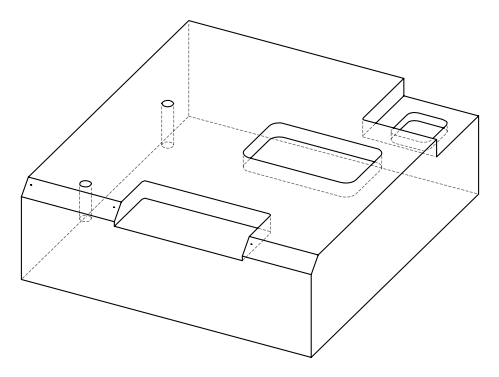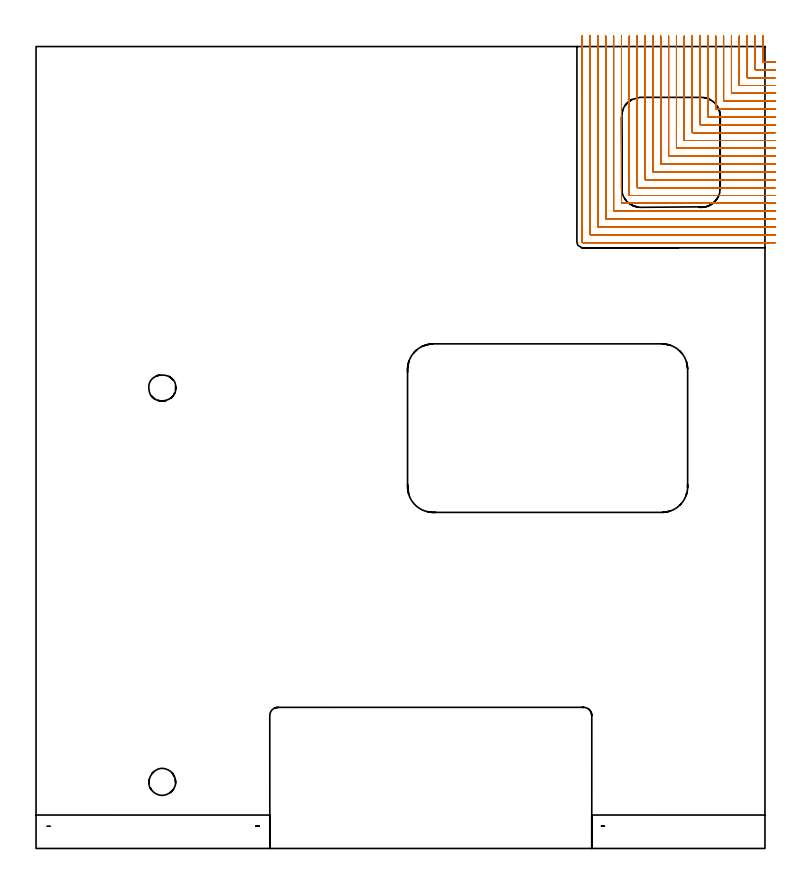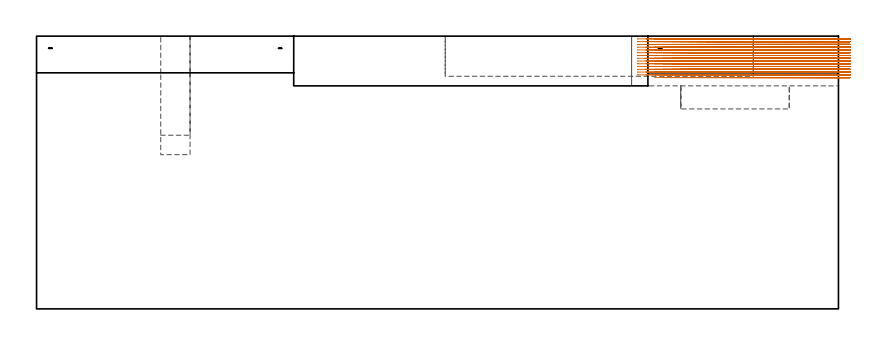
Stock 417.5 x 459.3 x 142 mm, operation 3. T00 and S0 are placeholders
(PLAN: 8 operations, 5 tool changes, 275.6 min)
(1 AREA_MILL | FG_CHAMFER_SURFACE | UGT0205_001 | 7.84 min | 25845 mm3)
(2 AREA_MILL_1 | FG_CHAMFER_SURFACE_1 | UGT0205_001 | 5.9 min | 19511 mm3)
(3 MILL_CORNER_NOTCH_RECTANGULAR | CORNER_NOTCH_RECTANGULAR | NXT0201_008 | Follow Part, ap 1.5, ae 75% | 119.43 min | 321577 mm3)
(4 MILL_RECTANGULAR_POCKET | POCKET_RECTANGULAR_STRAIGHT | UGT0201_104 | Follow Part, ap 5, ae 75% | 1.64 min | 41458 mm3)
(5 MILL_RECTANGULAR_POCKET_1 | POCKET_RECTANGULAR_STRAIGHT_1 | UGT0201_006 | Follow Part, ap 7, ae 75% | 4.41 min | 319715 mm3)
(6 MILL_SLOT | SLOT_PARTIAL_RECTANGULAR | NXT0201_009 | Follow Part, ap 2, ae 75% | 134.4 min | 382884 mm3)
(7 MILL_BLIND_HOLE_FROM_SOLID_MATERIAL | STEP1POCKET | NXT0201_011 | Spiral | 0.89 min | 9440 mm3)
(8 MILL_BLIND_HOLE_FROM_SOLID_MATERIAL_1 | STEP1POCKET_1 | NXT0201_011 | Spiral | 1.08 min | 11331 mm3)
(TOOL UGT0205_001 | Chamfer Mill 20 x 3 x 45 deg. | D20 FL50 Z2)
(TOOL NXT0201_008 | ENDMILL 6mm [2P460-0600-NA 1630] | D6 FL26 Z6)
(TOOL UGT0201_104 | End Mill 20 mm | D20 FL22 Z2)
(TOOL UGT0201_006 | End Mill 28 mm | D28 FL25 Z2)
(TOOL NXT0201_009 | ENDMILL 8mm [2P460-0800-NA 1630] | D8 FL26 Z6)
(TOOL NXT0201_011 | ENDMILL 12mm [2P460-1200-NA 1630] | D12 FL38 Z6)
(OP 3 MILL_CORNER_NOTCH_RECTANGULAR, part 1 of 2)
G17 G21 G94 G90
T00 M6
G54
G17 G0 G90 X416.3 Y465.3 S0 M3
G43 Z152. H1
Z140.561
G94 G1 Y462.3 F250.
Y450.794 F500.
G3 X416.594 Y450.5 R0.3
G1 X420.5
X423.5 F250.
G0 Z152.
X411.8 Y465.3
Z140.561
G1 Y462.3
Y446.294 F500.
G3 X412.094 Y446. R0.3
G1 X420.5
X423.5 F250.
G0 Z152.
X407.3 Y465.3
Z140.561
G1 Y462.3
Y441.794 F500.
G3 X407.594 Y441.5 R0.3
G1 X420.5
X423.5 F250.
G0 Z152.
X402.8 Y465.3
Z140.561
G1 Y462.3
Y437.294 F500.
G3 X403.094 Y437. R0.3
G1 X420.5
X423.5 F250.
G0 Z152.
X398.3 Y465.3
Z140.561
G1 Y462.3
Y432.794 F500.
G3 X398.594 Y432.5 R0.3
G1 X420.5
X423.5 F250.
G0 Z152.
X393.8 Y465.3
Z140.561
G1 Y462.3
Y428.294 F500.
G3 X394.094 Y428. R0.3
G1 X420.5
X423.5 F250.
G0 Z152.
X389.3 Y465.3
Z140.561
G1 Y462.3
Y423.795 F500.
G3 X389.595 Y423.5 R0.3
G1 X420.5
X423.5 F250.
G0 Z152.
X384.8 Y465.3
Z140.561
G1 Y462.3
Y419.295 F500.
G3 X385.095 Y419. R0.3
G1 X420.5
X423.5 F250.
G0 Z152.
X380.3 Y465.3
Z140.561
G1 Y462.3
Y414.795 F500.
G3 X380.595 Y414.5 R0.3
G1 X420.5
X423.5 F250.
G0 Z152.
X375.8 Y465.3
Z140.561
G1 Y462.3
Y410.295 F500.
G3 X376.095 Y410. R0.3
G1 X420.5
X423.5 F250.
G0 Z152.
X371.3 Y465.3
Z140.561
G1 Y462.3
Y405.795 F500.
G3 X371.595 Y405.5 R0.3
G1 X420.5
X423.5 F250.
G0 Z152.
X366.8 Y465.3
Z140.561
G1 Y462.3
Y401.296 F500.
G3 X367.096 Y401. R0.3
G1 X420.5
X423.5 F250.
G0 Z152.
X362.3 Y465.3
Z140.561
G1 Y462.3
Y396.796 F500.
G3 X362.596 Y396.5 R0.3
G1 X420.5
X423.5 F250.
G0 Z152.
X357.8 Y465.3
Z140.561
G1 Y462.3
Y392.296 F500.
G3 X358.096 Y392. R0.3
G1 X420.5
X423.5 F250.
G0 Z152.
X353.3 Y465.3
Z140.561
G1 Y462.3
Y387.796 F500.
G3 X353.596 Y387.5 R0.3
G1 X420.5
X423.5 F250.
G0 Z152.
X348.8 Y465.3
Z140.561
G1 Y462.3
Y383.296 F500.
G3 X349.096 Y383. R0.3
G1 X420.5
X423.5 F250.
G0 Z152.
X344.3 Y465.3
Z140.561
G1 Y462.3
Y378.796 F500.
G3 X344.596 Y378.5 R0.3
G1 X420.5
X423.5 F250.
G0 Z152.
X339.8 Y465.3
Z140.561
G1 Y462.3
Y374.297 F500.
G3 X340.097 Y374. R0.3
G1 X420.5
X423.5 F250.
G0 Z152.
X335.3 Y465.3
Z140.561
G1 Y462.3
Y369.797 F500.
G3 X335.597 Y369.5 R0.3
G1 X420.5
X423.5 F250.
G0 Z152.
X330.8 Y465.3
Z140.561
G1 Y462.3
Y365.297 F500.
G3 X331.097 Y365. R0.3
G1 X420.5
X423.5 F250.
G0 Z152.
X326.3 Y465.3
Z140.561
G1 Y462.3
Y360.797 F500.
G3 X326.597 Y360.5 R0.3
G1 X420.5
X423.5 F250.
G0 Z152.
X321.8 Y465.3
Z140.561
G1 Y462.3
Y356.297 F500.
G3 X322.097 Y356. R0.3
G1 X420.5
X423.5 F250.
G0 Z152.
X317.3 Y465.3
Z140.561
G1 Y462.3
Y351.797 F500.
G3 X317.597 Y351.5 R0.3
G1 X420.5
X423.5 F250.
G0 Z152.
X312.8 Y465.3
Z140.561
G1 Y462.3
Y347.297 F500.
G3 X313.097 Y347. R0.3
G1 X420.5
X423.5 F250.
G0 Z152.
X416.3 Y465.3
Z139.122
G1 Y462.3
Y450.794 F500.
G3 X416.594 Y450.5 R0.3
G1 X420.5
X423.5 F250.
G0 Z152.
X411.8 Y465.3
Z139.122
G1 Y462.3
Y446.294 F500.
G3 X412.094 Y446. R0.3
G1 X420.5
X423.5 F250.
G0 Z152.
X407.3 Y465.3
Z139.122
G1 Y462.3
Y441.794 F500.
G3 X407.594 Y441.5 R0.3
G1 X420.5
X423.5 F250.
G0 Z152.
X402.8 Y465.3
Z139.122
G1 Y462.3
Y437.294 F500.
G3 X403.094 Y437. R0.3
G1 X420.5
X423.5 F250.
G0 Z152.
X398.3 Y465.3
Z139.122
G1 Y462.3
Y432.794 F500.
G3 X398.594 Y432.5 R0.3
G1 X420.5
X423.5 F250.
G0 Z152.
X393.8 Y465.3
Z139.122
G1 Y462.3
Y428.294 F500.
G3 X394.094 Y428. R0.3
G1 X420.5
X423.5 F250.
G0 Z152.
X389.3 Y465.3
Z139.122
G1 Y462.3
Y423.795 F500.
G3 X389.595 Y423.5 R0.3
G1 X420.5
X423.5 F250.
G0 Z152.
X384.8 Y465.3
Z139.122
G1 Y462.3
Y419.295 F500.
G3 X385.095 Y419. R0.3
G1 X420.5
X423.5 F250.
G0 Z152.
X380.3 Y465.3
Z139.122
G1 Y462.3
Y414.795 F500.
G3 X380.595 Y414.5 R0.3
G1 X420.5
X423.5 F250.
G0 Z152.
X375.8 Y465.3
Z139.122
G1 Y462.3
Y410.295 F500.
G3 X376.095 Y410. R0.3
G1 X420.5
X423.5 F250.
G0 Z152.
X371.3 Y465.3
Z139.122
G1 Y462.3
Y405.795 F500.
G3 X371.595 Y405.5 R0.3
G1 X420.5
X423.5 F250.
G0 Z152.
X366.8 Y465.3
Z139.122
G1 Y462.3
Y401.295 F500.
G3 X367.095 Y401. R0.3
G1 X420.5
X423.5 F250.
G0 Z152.
X362.3 Y465.3
Z139.122
G1 Y462.3
Y396.796 F500.
G3 X362.596 Y396.5 R0.3
G1 X420.5
X423.5 F250.
G0 Z152.
X357.8 Y465.3
Z139.122
G1 Y462.3
Y392.296 F500.
G3 X358.096 Y392. R0.3
G1 X420.5
X423.5 F250.
G0 Z152.
X353.3 Y465.3
Z139.122
G1 Y462.3
Y387.796 F500.
G3 X353.596 Y387.5 R0.3
G1 X420.5
X423.5 F250.
G0 Z152.
X348.8 Y465.3
Z139.122
G1 Y462.3
Y383.296 F500.
G3 X349.096 Y383. R0.3
G1 X420.5
X423.5 F250.
G0 Z152.
X344.3 Y465.3
Z139.122
G1 Y462.3
Y378.796 F500.
G3 X344.596 Y378.5 R0.3
G1 X420.5
X423.5 F250.
G0 Z152.
X339.8 Y465.3
Z139.122
G1 Y462.3
Y374.296 F500.
G3 X340.096 Y374. R0.3
G1 X420.5
X423.5 F250.
G0 Z152.
X335.3 Y465.3
Z139.122
G1 Y462.3
Y369.797 F500.
G3 X335.597 Y369.5 R0.3
G1 X420.5
X423.5 F250.
G0 Z152.
X330.8 Y465.3
Z139.122
G1 Y462.3
Y365.297 F500.
G3 X331.097 Y365. R0.3
G1 X420.5
X423.5 F250.
G0 Z152.
X326.3 Y465.3
Z139.122
G1 Y462.3
Y360.797 F500.
G3 X326.597 Y360.5 R0.3
G1 X420.5
X423.5 F250.
G0 Z152.
X321.8 Y465.3
Z139.122
G1 Y462.3
Y356.297 F500.
G3 X322.097 Y356. R0.3
G1 X420.5
X423.5 F250.
G0 Z152.
X317.3 Y465.3
Z139.122
G1 Y462.3
Y351.797 F500.
G3 X317.597 Y351.5 R0.3
G1 X420.5
X423.5 F250.
G0 Z152.
X312.8 Y465.3
Z139.122
G1 Y462.3
Y347.297 F500.
G3 X313.097 Y347. R0.3
G1 X420.5
X423.5 F250.
G0 Z152.
X416.3 Y465.3
Z137.683
G1 Y462.3
Y450.794 F500.
G3 X416.594 Y450.5 R0.3
G1 X420.5
X423.5 F250.
G0 Z152.
X411.8 Y465.3
Z137.683
G1 Y462.3
Y446.294 F500.
G3 X412.094 Y446. R0.3
G1 X420.5
X423.5 F250.
G0 Z152.
X407.3 Y465.3
Z137.683
G1 Y462.3
Y441.794 F500.
G3 X407.594 Y441.5 R0.3
G1 X420.5
X423.5 F250.
G0 Z152.
X402.8 Y465.3
Z137.683
G1 Y462.3
Y437.294 F500.
G3 X403.094 Y437. R0.3
G1 X420.5
X423.5 F250.
G0 Z152.
X398.3 Y465.3
Z137.683
G1 Y462.3
Y432.794 F500.
G3 X398.594 Y432.5 R0.3
G1 X420.5
X423.5 F250.
G0 Z152.
X393.8 Y465.3
Z137.683
G1 Y462.3
Y428.294 F500.
G3 X394.094 Y428. R0.3
G1 X420.5
X423.5 F250.
G0 Z152.
X389.3 Y465.3
Z137.683
G1 Y462.3
Y423.795 F500.
G3 X389.595 Y423.5 R0.3
G1 X420.5
X423.5 F250.
G0 Z152.
X384.8 Y465.3
Z137.683
G1 Y462.3
Y419.295 F500.
G3 X385.095 Y419. R0.3
G1 X420.5
X423.5 F250.
G0 Z152.
X380.3 Y465.3
Z137.683
G1 Y462.3
Y414.795 F500.
G3 X380.595 Y414.5 R0.3
G1 X420.5
X423.5 F250.
G0 Z152.
X375.8 Y465.3
Z137.683
G1 Y462.3
Y410.295 F500.
G3 X376.095 Y410. R0.3
G1 X420.5
X423.5 F250.
G0 Z152.
X371.3 Y465.3
Z137.683
G1 Y462.3
Y405.795 F500.
G3 X371.595 Y405.5 R0.3
G1 X420.5
X423.5 F250.
G0 Z152.
X366.8 Y465.3
Z137.683
G1 Y462.3
Y401.295 F500.
G3 X367.095 Y401. R0.3
G1 X420.5
X423.5 F250.
G0 Z152.
X362.3 Y465.3
Z137.683
G1 Y462.3
Y396.796 F500.
G3 X362.596 Y396.5 R0.3
G1 X420.5
X423.5 F250.
G0 Z152.
X357.8 Y465.3
Z137.683
G1 Y462.3
Y392.296 F500.
G3 X358.096 Y392. R0.3
G1 X420.5
X423.5 F250.
G0 Z152.
X353.3 Y465.3
Z137.683
G1 Y462.3
Y387.796 F500.
G3 X353.596 Y387.5 R0.3
G1 X420.5
X423.5 F250.
G0 Z152.
X348.8 Y465.3
Z137.683
G1 Y462.3
Y383.296 F500.
G3 X349.096 Y383. R0.3
G1 X420.5
X423.5 F250.
G0 Z152.
X344.3 Y465.3
Z137.683
G1 Y462.3
Y378.796 F500.
G3 X344.596 Y378.5 R0.3
G1 X420.5
X423.5 F250.
G0 Z152.
X339.8 Y465.3
Z137.683
G1 Y462.3
Y374.296 F500.
G3 X340.096 Y374. R0.3
G1 X420.5
X423.5 F250.
G0 Z152.
X335.3 Y465.3
Z137.683
G1 Y462.3
Y369.797 F500.
G3 X335.597 Y369.5 R0.3
G1 X420.5
X423.5 F250.
G0 Z152.
X330.8 Y465.3
Z137.683
G1 Y462.3
Y365.297 F500.
G3 X331.097 Y365. R0.3
G1 X420.5
X423.5 F250.
G0 Z152.
X326.3 Y465.3
Z137.683
G1 Y462.3
Y360.797 F500.
G3 X326.597 Y360.5 R0.3
G1 X420.5
X423.5 F250.
G0 Z152.
X321.8 Y465.3
Z137.683
G1 Y462.3
Y356.297 F500.
G3 X322.097 Y356. R0.3
G1 X420.5
X423.5 F250.
G0 Z152.
X317.3 Y465.3
Z137.683
G1 Y462.3
Y351.797 F500.
G3 X317.597 Y351.5 R0.3
G1 X420.5
X423.5 F250.
G0 Z152.
X312.8 Y465.3
Z137.683
G1 Y462.3
Y347.297 F500.
G3 X313.097 Y347. R0.3
G1 X420.5
X423.5 F250.
G0 Z152.
X416.3 Y465.3
Z136.244
G1 Y462.3
Y450.794 F500.
G3 X416.594 Y450.5 R0.3
G1 X420.5
X423.5 F250.
G0 Z152.
X411.8 Y465.3
Z136.244
G1 Y462.3
Y446.294 F500.
G3 X412.094 Y446. R0.3
G1 X420.5
X423.5 F250.
G0 Z152.
X407.3 Y465.3
Z136.244
G1 Y462.3
Y441.794 F500.
G3 X407.594 Y441.5 R0.3
G1 X420.5
X423.5 F250.
G0 Z152.
X402.8 Y465.3
Z136.244
G1 Y462.3
Y437.294 F500.
G3 X403.094 Y437. R0.3
G1 X420.5
X423.5 F250.
G0 Z152.
X398.3 Y465.3
Z136.244
G1 Y462.3
Y432.794 F500.
G3 X398.594 Y432.5 R0.3
G1 X420.5
X423.5 F250.
G0 Z152.
X393.8 Y465.3
Z136.244
G1 Y462.3
Y428.294 F500.
G3 X394.094 Y428. R0.3
G1 X420.5
X423.5 F250.
G0 Z152.
X389.3 Y465.3
Z136.244
G1 Y462.3
Y423.795 F500.
G3 X389.595 Y423.5 R0.3
G1 X420.5
X423.5 F250.
G0 Z152.
X384.8 Y465.3
Z136.244
G1 Y462.3
Y419.295 F500.
G3 X385.095 Y419. R0.3
G1 X420.5
X423.5 F250.
G0 Z152.
X380.3 Y465.3
Z136.244
G1 Y462.3
Y414.795 F500.
G3 X380.595 Y414.5 R0.3
G1 X420.5
X423.5 F250.
G0 Z152.
X375.8 Y465.3
Z136.244
G1 Y462.3
Y410.295 F500.
G3 X376.095 Y410. R0.3
G1 X420.5
X423.5 F250.
G0 Z152.
X371.3 Y465.3
Z136.244
G1 Y462.3
Y405.795 F500.
G3 X371.595 Y405.5 R0.3
G1 X420.5
X423.5 F250.
G0 Z152.
X366.8 Y465.3
Z136.244
G1 Y462.3
Y401.295 F500.
G3 X367.095 Y401. R0.3
G1 X420.5
X423.5 F250.
G0 Z152.
X362.3 Y465.3
Z136.244
G1 Y462.3
Y396.796 F500.
G3 X362.596 Y396.5 R0.3
G1 X420.5
X423.5 F250.
G0 Z152.
X357.8 Y465.3
Z136.244
G1 Y462.3
Y392.296 F500.
G3 X358.096 Y392. R0.3
G1 X420.5
X423.5 F250.
G0 Z152.
X353.3 Y465.3
Z136.244
G1 Y462.3
Y387.796 F500.
G3 X353.596 Y387.5 R0.3
G1 X420.5
X423.5 F250.
G0 Z152.
X348.8 Y465.3
Z136.244
G1 Y462.3
Y383.296 F500.
G3 X349.096 Y383. R0.3
G1 X420.5
X423.5 F250.
G0 Z152.
X344.3 Y465.3
Z136.244
G1 Y462.3
Y378.796 F500.
G3 X344.596 Y378.5 R0.3
G1 X420.5
X423.5 F250.
G0 Z152.
X339.8 Y465.3
Z136.244
G1 Y462.3
Y374.296 F500.
G3 X340.096 Y374. R0.3
G1 X420.5
X423.5 F250.
G0 Z152.
X335.3 Y465.3
Z136.244
G1 Y462.3
Y369.797 F500.
G3 X335.597 Y369.5 R0.3
G1 X420.5
X423.5 F250.
G0 Z152.
X330.8 Y465.3
Z136.244
G1 Y462.3
Y365.297 F500.
G3 X331.097 Y365. R0.3
G1 X420.5
X423.5 F250.
G0 Z152.
X326.3 Y465.3
Z136.244
G1 Y462.3
Y360.797 F500.
G3 X326.597 Y360.5 R0.3
G1 X420.5
X423.5 F250.
G0 Z152.
X321.8 Y465.3
Z136.244
G1 Y462.3
Y356.297 F500.
G3 X322.097 Y356. R0.3
G1 X420.5
X423.5 F250.
G0 Z152.
X317.3 Y465.3
Z136.244
G1 Y462.3
Y351.797 F500.
G3 X317.597 Y351.5 R0.3
G1 X420.5
X423.5 F250.
G0 Z152.
X312.8 Y465.3
Z136.244
G1 Y462.3
Y347.297 F500.
G3 X313.097 Y347. R0.3
G1 X420.5
X423.5 F250.
G0 Z152.
X416.3 Y465.3
Z134.805
G1 Y462.3
Y450.794 F500.
G3 X416.594 Y450.5 R0.3
G1 X420.5
X423.5 F250.
G0 Z152.
X411.8 Y465.3
Z134.805
G1 Y462.3
Y446.294 F500.
G3 X412.094 Y446. R0.3
G1 X420.5
X423.5 F250.
G0 Z152.
X407.3 Y465.3
Z134.805
G1 Y462.3
Y441.794 F500.
G3 X407.594 Y441.5 R0.3
G1 X420.5
X423.5 F250.
G0 Z152.
X402.8 Y465.3
Z134.805
G1 Y462.3
Y437.294 F500.
G3 X403.094 Y437. R0.3
G1 X420.5
X423.5 F250.
G0 Z152.
X398.3 Y465.3
Z134.805
G1 Y462.3
Y432.794 F500.
G3 X398.594 Y432.5 R0.3
G1 X420.5
X423.5 F250.
G0 Z152.
X393.8 Y465.3
Z134.805
G1 Y462.3
Y428.294 F500.
G3 X394.094 Y428. R0.3
G1 X420.5
X423.5 F250.
G0 Z152.
X389.3 Y465.3
Z134.805
G1 Y462.3
Y423.795 F500.
G3 X389.595 Y423.5 R0.3
G1 X420.5
X423.5 F250.
G0 Z152.
X384.8 Y465.3
Z134.805
G1 Y462.3
Y419.295 F500.
G3 X385.095 Y419. R0.3
G1 X420.5
X423.5 F250.
G0 Z152.
X380.3 Y465.3
Z134.805
G1 Y462.3
Y414.795 F500.
G3 X380.595 Y414.5 R0.3
G1 X420.5
X423.5 F250.
G0 Z152.
X375.8 Y465.3
Z134.805
G1 Y462.3
Y410.295 F500.
G3 X376.095 Y410. R0.3
G1 X420.5
X423.5 F250.
G0 Z152.
X371.3 Y465.3
Z134.805
G1 Y462.3
Y405.795 F500.
G3 X371.595 Y405.5 R0.3
G1 X420.5
X423.5 F250.
G0 Z152.
X366.8 Y465.3
Z134.805
G1 Y462.3
Y401.295 F500.
G3 X367.095 Y401. R0.3
G1 X420.5
X423.5 F250.
G0 Z152.
X362.3 Y465.3
Z134.805
G1 Y462.3
Y396.796 F500.
G3 X362.596 Y396.5 R0.3
G1 X420.5
X423.5 F250.
G0 Z152.
X357.8 Y465.3
Z134.805
G1 Y462.3
Y392.296 F500.
G3 X358.096 Y392. R0.3
G1 X420.5
X423.5 F250.
G0 Z152.
X353.3 Y465.3
Z134.805
G1 Y462.3
Y387.796 F500.
G3 X353.596 Y387.5 R0.3
G1 X420.5
X423.5 F250.
G0 Z152.
X348.8 Y465.3
Z134.805
G1 Y462.3
Y383.296 F500.
G3 X349.096 Y383. R0.3
G1 X420.5
X423.5 F250.
G0 Z152.
X344.3 Y465.3
Z134.805
G1 Y462.3
Y378.796 F500.
G3 X344.596 Y378.5 R0.3
G1 X420.5
X423.5 F250.
G0 Z152.
X339.8 Y465.3
Z134.805
G1 Y462.3
Y374.296 F500.
G3 X340.096 Y374. R0.3
G1 X420.5
X423.5 F250.
G0 Z152.
X335.3 Y465.3
Z134.805
G1 Y462.3
Y369.797 F500.
G3 X335.597 Y369.5 R0.3
G1 X420.5
X423.5 F250.
G0 Z152.
X330.8 Y465.3
Z134.805
G1 Y462.3
Y365.297 F500.
G3 X331.097 Y365. R0.3
G1 X420.5
X423.5 F250.
G0 Z152.
X326.3 Y465.3
Z134.805
G1 Y462.3
Y360.797 F500.
G3 X326.597 Y360.5 R0.3
G1 X420.5
X423.5 F250.
G0 Z152.
X321.8 Y465.3
Z134.805
G1 Y462.3
Y356.297 F500.
G3 X322.097 Y356. R0.3
G1 X420.5
X423.5 F250.
G0 Z152.
X317.3 Y465.3
Z134.805
G1 Y462.3
Y351.797 F500.
G3 X317.597 Y351.5 R0.3
G1 X420.5
X423.5 F250.
G0 Z152.
X312.8 Y465.3
Z134.805
G1 Y462.3
Y347.297 F500.
G3 X313.097 Y347. R0.3
G1 X420.5
X423.5 F250.
G0 Z152.
X416.3 Y465.3
Z133.367
G1 Y462.3
Y450.794 F500.
G3 X416.594 Y450.5 R0.3
G1 X420.5
X423.5 F250.
G0 Z152.
X411.8 Y465.3
Z133.367
G1 Y462.3
Y446.294 F500.
G3 X412.094 Y446. R0.3
G1 X420.5
X423.5 F250.
G0 Z152.
X407.3 Y465.3
Z133.367
G1 Y462.3
Y441.794 F500.
G3 X407.594 Y441.5 R0.3
G1 X420.5
X423.5 F250.
G0 Z152.
X402.8 Y465.3
Z133.367
G1 Y462.3
Y437.294 F500.
G3 X403.094 Y437. R0.3
G1 X420.5
X423.5 F250.
G0 Z152.
X398.3 Y465.3
Z133.367
G1 Y462.3
Y432.794 F500.
G3 X398.594 Y432.5 R0.3
G1 X420.5
X423.5 F250.
G0 Z152.
X393.8 Y465.3
Z133.367
G1 Y462.3
Y428.294 F500.
G3 X394.094 Y428. R0.3
G1 X420.5
X423.5 F250.
G0 Z152.
X389.3 Y465.3
Z133.367
G1 Y462.3
Y423.795 F500.
G3 X389.595 Y423.5 R0.3
G1 X420.5
X423.5 F250.
G0 Z152.
X384.8 Y465.3
Z133.367
G1 Y462.3
Y419.295 F500.
G3 X385.095 Y419. R0.3
G1 X420.5
X423.5 F250.
G0 Z152.
X380.3 Y465.3
Z133.367
G1 Y462.3
Y414.795 F500.
G3 X380.595 Y414.5 R0.3
G1 X420.5
X423.5 F250.
G0 Z152.
X375.8 Y465.3
Z133.367
G1 Y462.3
Y410.295 F500.
G3 X376.095 Y410. R0.3
G1 X420.5
X423.5 F250.
G0 Z152.
X371.3 Y465.3
Z133.367
G1 Y462.3
Y405.795 F500.
G3 X371.595 Y405.5 R0.3
G1 X420.5
X423.5 F250.
G0 Z152.
X366.8 Y465.3
Z133.367
G1 Y462.3
Y401.295 F500.
G3 X367.095 Y401. R0.3
G1 X420.5
X423.5 F250.
G0 Z152.
X362.3 Y465.3
Z133.367
G1 Y462.3
Y396.796 F500.
G3 X362.596 Y396.5 R0.3
G1 X420.5
X423.5 F250.
G0 Z152.
X357.8 Y465.3
Z133.367
G1 Y462.3
Y392.296 F500.
G3 X358.096 Y392. R0.3
G1 X420.5
X423.5 F250.
G0 Z152.
X353.3 Y465.3
Z133.367
G1 Y462.3
Y387.796 F500.
G3 X353.596 Y387.5 R0.3
G1 X420.5
X423.5 F250.
G0 Z152.
X348.8 Y465.3
Z133.367
G1 Y462.3
Y383.296 F500.
G3 X349.096 Y383. R0.3
G1 X420.5
X423.5 F250.
G0 Z152.
X344.3 Y465.3
Z133.367
G1 Y462.3
Y378.796 F500.
G3 X344.596 Y378.5 R0.3
G1 X420.5
X423.5 F250.
G0 Z152.
X339.8 Y465.3
Z133.367
G1 Y462.3
Y374.296 F500.
G3 X340.096 Y374. R0.3
G1 X420.5
X423.5 F250.
G0 Z152.
X335.3 Y465.3
Z133.367
G1 Y462.3
Y369.797 F500.
G3 X335.597 Y369.5 R0.3
G1 X420.5
X423.5 F250.
G0 Z152.
X330.8 Y465.3
Z133.367
G1 Y462.3
Y365.297 F500.
G3 X331.097 Y365. R0.3
G1 X420.5
X423.5 F250.
G0 Z152.
X326.3 Y465.3
Z133.367
G1 Y462.3
Y360.797 F500.
G3 X326.597 Y360.5 R0.3
G1 X420.5
X423.5 F250.
G0 Z152.
X321.8 Y465.3
Z133.367
G1 Y462.3
Y356.297 F500.
G3 X322.097 Y356. R0.3
G1 X420.5
X423.5 F250.
G0 Z152.
X317.3 Y465.3
Z133.367
G1 Y462.3
Y351.797 F500.
G3 X317.597 Y351.5 R0.3
G1 X420.5
X423.5 F250.
G0 Z152.
X312.8 Y465.3
Z133.367
G1 Y462.3
Y347.297 F500.
G3 X313.097 Y347. R0.3
G1 X420.5
X423.5 F250.
G0 Z152.
X416.3 Y465.3
Z131.928
G1 Y462.3
Y450.794 F500.
G3 X416.594 Y450.5 R0.3
G1 X420.5
X423.5 F250.
G0 Z152.
X411.8 Y465.3
Z131.928
G1 Y462.3
Y446.294 F500.
G3 X412.094 Y446. R0.3
G1 X420.5
X423.5 F250.
G0 Z152.
X407.3 Y465.3
Z131.928
G1 Y462.3
Y441.794 F500.
G3 X407.594 Y441.5 R0.3
G1 X420.5
X423.5 F250.
G0 Z152.
X402.8 Y465.3
Z131.928
G1 Y462.3
Y437.294 F500.
G3 X403.094 Y437. R0.3
G1 X420.5
X423.5 F250.
G0 Z152.
X398.3 Y465.3
Z131.928
G1 Y462.3
Y432.794 F500.
G3 X398.594 Y432.5 R0.3
G1 X420.5
X423.5 F250.
G0 Z152.
X393.8 Y465.3
Z131.928
G1 Y462.3
Y428.294 F500.
G3 X394.094 Y428. R0.3
G1 X420.5
X423.5 F250.
G0 Z152.
X389.3 Y465.3
Z131.928
G1 Y462.3
Y423.795 F500.
G3 X389.595 Y423.5 R0.3
G1 X420.5
X423.5 F250.
G0 Z152.
X384.8 Y465.3
Z131.928
G1 Y462.3
Y419.295 F500.
G3 X385.095 Y419. R0.3
G1 X420.5
X423.5 F250.
G0 Z152.
X380.3 Y465.3
Z131.928
G1 Y462.3
Y414.795 F500.
G3 X380.595 Y414.5 R0.3
G1 X420.5
X423.5 F250.
G0 Z152.
X375.8 Y465.3
Z131.928
G1 Y462.3
Y410.295 F500.
G3 X376.095 Y410. R0.3
G1 X420.5
X423.5 F250.
G0 Z152.
X371.3 Y465.3
Z131.928
G1 Y462.3
Y405.795 F500.
G3 X371.595 Y405.5 R0.3
G1 X420.5
X423.5 F250.
G0 Z152.
X366.8 Y465.3
Z131.928
G1 Y462.3
Y401.295 F500.
G3 X367.095 Y401. R0.3
G1 X420.5
X423.5 F250.
G0 Z152.
X362.3 Y465.3
Z131.928
G1 Y462.3
Y396.796 F500.
G3 X362.596 Y396.5 R0.3
G1 X420.5
X423.5 F250.
G0 Z152.
X357.8 Y465.3
Z131.928
G1 Y462.3
Y392.296 F500.
G3 X358.096 Y392. R0.3
G1 X420.5
X423.5 F250.
G0 Z152.
X353.3 Y465.3
Z131.928
G1 Y462.3
Y387.796 F500.
G3 X353.596 Y387.5 R0.3
G1 X420.5
X423.5 F250.
G0 Z152.
X348.8 Y465.3
Z131.928
G1 Y462.3
Y383.296 F500.
G3 X349.096 Y383. R0.3
G1 X420.5
X423.5 F250.
G0 Z152.
X344.3 Y465.3
Z131.928
G1 Y462.3
Y378.796 F500.
G3 X344.596 Y378.5 R0.3
G1 X420.5
X423.5 F250.
G0 Z152.
X339.8 Y465.3
Z131.928
G1 Y462.3
Y374.296 F500.
G3 X340.096 Y374. R0.3
G1 X420.5
X423.5 F250.
G0 Z152.
X335.3 Y465.3
Z131.928
G1 Y462.3
Y369.797 F500.
G3 X335.597 Y369.5 R0.3
G1 X420.5
X423.5 F250.
G0 Z152.
X330.8 Y465.3
Z131.928
G1 Y462.3
Y365.297 F500.
G3 X331.097 Y365. R0.3
G1 X420.5
X423.5 F250.
G0 Z152.
X326.3 Y465.3
Z131.928
G1 Y462.3
Y360.797 F500.
G3 X326.597 Y360.5 R0.3
G1 X420.5
X423.5 F250.
G0 Z152.
X321.8 Y465.3
Z131.928
G1 Y462.3
Y356.297 F500.
G3 X322.097 Y356. R0.3
G1 X420.5
X423.5 F250.
G0 Z152.
X317.3 Y465.3
Z131.928
G1 Y462.3
Y351.797 F500.
G3 X317.597 Y351.5 R0.3
G1 X420.5
X423.5 F250.
G0 Z152.
X312.8 Y465.3
Z131.928
G1 Y462.3
Y347.297 F500.
G3 X313.097 Y347. R0.3
G1 X420.5
X423.5 F250.
G0 Z152.
X416.3 Y465.3
Z130.489
G1 Y462.3
Y450.794 F500.
G3 X416.594 Y450.5 R0.3
G1 X420.5
X423.5 F250.
G0 Z152.
X411.8 Y465.3
Z130.489
G1 Y462.3
Y446.294 F500.
G3 X412.094 Y446. R0.3
G1 X420.5
X423.5 F250.
G0 Z152.
X407.3 Y465.3
Z130.489
G1 Y462.3
Y441.794 F500.
G3 X407.594 Y441.5 R0.3
G1 X420.5
X423.5 F250.
G0 Z152.
X402.8 Y465.3
Z130.489
G1 Y462.3
Y437.294 F500.
G3 X403.094 Y437. R0.3
G1 X420.5
X423.5 F250.
G0 Z152.
X398.3 Y465.3
Z130.489
G1 Y462.3
Y432.794 F500.
G3 X398.594 Y432.5 R0.3
G1 X420.5
X423.5 F250.
G0 Z152.
X393.8 Y465.3
Z130.489
G1 Y462.3
Y428.294 F500.
G3 X394.094 Y428. R0.3
G1 X420.5
X423.5 F250.
G0 Z152.
X389.3 Y465.3
Z130.489
G1 Y462.3
Y423.795 F500.
G3 X389.595 Y423.5 R0.3
G1 X420.5
X423.5 F250.
G0 Z152.
X384.8 Y465.3
Z130.489
G1 Y462.3
Y419.295 F500.
G3 X385.095 Y419. R0.3
G1 X420.5
X423.5 F250.
G0 Z152.
X380.3 Y465.3
Z130.489
G1 Y462.3
Y414.795 F500.
G3 X380.595 Y414.5 R0.3
G1 X420.5
X423.5 F250.
G0 Z152.
X375.8 Y465.3
Z130.489
G1 Y462.3
Y410.295 F500.
G3 X376.095 Y410. R0.3
G1 X420.5
X423.5 F250.
G0 Z152.
X371.3 Y465.3
Z130.489
G1 Y462.3
Y405.795 F500.
G3 X371.595 Y405.5 R0.3
G1 X420.5
X423.5 F250.
G0 Z152.
X366.8 Y465.3
Z130.489
G1 Y462.3
Y401.296 F500.
G3 X367.096 Y401. R0.3
G1 X420.5
X423.5 F250.
G0 Z152.
X362.3 Y465.3
Z130.489
G1 Y462.3
Y396.796 F500.
G3 X362.596 Y396.5 R0.3
G1 X420.5
X423.5 F250.
G0 Z152.
X357.8 Y465.3
Z130.489
G1 Y462.3
Y392.296 F500.
G3 X358.096 Y392. R0.3
G1 X420.5
X423.5 F250.
G0 Z152.
X353.3 Y465.3
Z130.489
G1 Y462.3
Y387.796 F500.
G3 X353.596 Y387.5 R0.3
G1 X420.5
X423.5 F250.
G0 Z152.
X348.8 Y465.3
Z130.489
G1 Y462.3
Y383.296 F500.
G3 X349.096 Y383. R0.3
G1 X420.5
X423.5 F250.
G0 Z152.
X344.3 Y465.3
Z130.489
G1 Y462.3
Y378.796 F500.
G3 X344.596 Y378.5 R0.3
G1 X420.5
X423.5 F250.
G0 Z152.
X339.8 Y465.3
Z130.489
G1 Y462.3
Y374.297 F500.
G3 X340.097 Y374. R0.3
G1 X420.5
X423.5 F250.
G0 Z152.
X335.3 Y465.3
Z130.489
G1 Y462.3
Y369.797 F500.
G3 X335.597 Y369.5 R0.3
G1 X420.5
X423.5 F250.
G0 Z152.
X330.8 Y465.3
Z130.489
G1 Y462.3
Y365.297 F500.
G3 X331.097 Y365. R0.3
G1 X420.5
X423.5 F250.
G0 Z152.
X326.3 Y465.3
Z130.489
G1 Y462.3
Y360.797 F500.
G3 X326.597 Y360.5 R0.3
G1 X420.5
X423.5 F250.
G0 Z152.
X321.8 Y465.3
Z130.489
G1 Y462.3
Y356.297 F500.
G3 X322.097 Y356. R0.3
G1 X420.5
X423.5 F250.
G0 Z152.
X317.3 Y465.3
Z130.489
G1 Y462.3
Y351.797 F500.
G3 X317.597 Y351.5 R0.3
G1 X420.5
X423.5 F250.
G0 Z152.
X312.8 Y465.3
Z130.489
G1 Y462.3
Y347.297 F500.
G3 X313.097 Y347. R0.3
G1 X420.5
X423.5 F250.
G0 Z152.
X416.3 Y465.3
Z129.05
G1 Y462.3
Y450.794 F500.
G3 X416.594 Y450.5 R0.3
G1 X420.5
X423.5 F250.
G0 Z152.
X411.8 Y465.3
Z129.05
G1 Y462.3
Y446.294 F500.
G3 X412.094 Y446. R0.3
G1 X420.5
X423.5 F250.
G0 Z152.
X407.3 Y465.3
Z129.05
G1 Y462.3
Y441.794 F500.
G3 X407.594 Y441.5 R0.3
G1 X420.5
X423.5 F250.
G0 Z152.
X402.8 Y465.3
Z129.05
G1 Y462.3
Y437.294 F500.
G3 X403.094 Y437. R0.3
G1 X420.5
X423.5 F250.
G0 Z152.
X398.3 Y465.3
Z129.05
G1 Y462.3
Y432.794 F500.
G3 X398.594 Y432.5 R0.3
G1 X420.5
X423.5 F250.
G0 Z152.
X393.8 Y465.3
Z129.05
G1 Y462.3
Y428.294 F500.
G3 X394.094 Y428. R0.3
G1 X420.5
X423.5 F250.
G0 Z152.
X389.3 Y465.3
Z129.05
G1 Y462.3
Y423.795 F500.
G3 X389.595 Y423.5 R0.3
G1 X420.5
X423.5 F250.
G0 Z152.
X384.8 Y465.3
Z129.05
G1 Y462.3
Y419.295 F500.
G3 X385.095 Y419. R0.3
G1 X420.5
X423.5 F250.
G0 Z152.
X380.3 Y465.3
Z129.05
G1 Y462.3
Y414.795 F500.
G3 X380.595 Y414.5 R0.3
G1 X420.5
X423.5 F250.
G0 Z152.
X375.8 Y465.3
Z129.05
G1 Y462.3
Y410.295 F500.
G3 X376.095 Y410. R0.3
G1 X420.5
X423.5 F250.
G0 Z152.
X371.3 Y465.3
Z129.05
G1 Y462.3
Y405.795 F500.
G3 X371.595 Y405.5 R0.3
G1 X420.5
X423.5 F250.
G0 Z152.
X366.8 Y465.3
Z129.05
G1 Y462.3
Y401.295 F500.
G3 X367.095 Y401. R0.3
G1 X420.5
X423.5 F250.
G0 Z152.
X362.3 Y465.3
Z129.05
G1 Y462.3
Y396.796 F500.
G3 X362.596 Y396.5 R0.3
G1 X420.5
X423.5 F250.
G0 Z152.
X357.8 Y465.3
Z129.05
G1 Y462.3
Y392.296 F500.
G3 X358.096 Y392. R0.3
G1 X420.5
X423.5 F250.
G0 Z152.
X353.3 Y465.3
Z129.05
G1 Y462.3
Y387.796 F500.
G3 X353.596 Y387.5 R0.3
G1 X420.5
X423.5 F250.
G0 Z152.
X348.8 Y465.3
Z129.05
G1 Y462.3
Y383.296 F500.
G3 X349.096 Y383. R0.3
G1 X420.5
X423.5 F250.
G0 Z152.
X344.3 Y465.3
Z129.05
G1 Y462.3
Y378.796 F500.
G3 X344.596 Y378.5 R0.3
G1 X420.5
X423.5 F250.
G0 Z152.
X339.8 Y465.3
Z129.05
G1 Y462.3
Y374.296 F500.
G3 X340.096 Y374. R0.3
G1 X420.5
X423.5 F250.
G0 Z152.
X335.3 Y465.3
Z129.05
G1 Y462.3
Y369.797 F500.
G3 X335.597 Y369.5 R0.3
G1 X420.5
X423.5 F250.
G0 Z152.
X330.8 Y465.3
Z129.05
G1 Y462.3
Y365.297 F500.
G3 X331.097 Y365. R0.3
G1 X420.5
X423.5 F250.
G0 Z152.
X326.3 Y465.3
Z129.05
G1 Y462.3
Y360.797 F500.
G3 X326.597 Y360.5 R0.3
G1 X420.5
X423.5 F250.
G0 Z152.
X321.8 Y465.3
Z129.05
G1 Y462.3
Y356.297 F500.
G3 X322.097 Y356. R0.3
G1 X420.5
X423.5 F250.
G0 Z152.
X317.3 Y465.3
Z129.05
G1 Y462.3
Y351.797 F500.
G3 X317.597 Y351.5 R0.3
G1 X420.5
X423.5 F250.
G0 Z152.
X312.8 Y465.3
Z129.05
G1 Y462.3
Y347.297 F500.
G3 X313.097 Y347. R0.3
G1 X420.5
X423.5 F250.
G0 Z152.
X416.3 Y465.3
Z127.611
G1 Y462.3
Y450.794 F500.
G3 X416.594 Y450.5 R0.3
G1 X420.5
X423.5 F250.
G0 Z152.
X411.8 Y465.3
Z127.611
G1 Y462.3
Y446.294 F500.
G3 X412.094 Y446. R0.3
G1 X420.5
X423.5 F250.
G0 Z152.
X407.3 Y465.3
Z127.611
G1 Y462.3
Y441.794 F500.
G3 X407.594 Y441.5 R0.3
G1 X420.5
X423.5 F250.
G0 Z152.
X402.8 Y465.3
Z127.611
G1 Y462.3
Y437.294 F500.
G3 X403.094 Y437. R0.3
G1 X420.5
X423.5 F250.
G0 Z152.
X398.3 Y465.3
Z127.611
G1 Y462.3
Y432.794 F500.
G3 X398.594 Y432.5 R0.3
G1 X420.5
X423.5 F250.
G0 Z152.
X393.8 Y465.3
Z127.611
G1 Y462.3
Y428.294 F500.
G3 X394.094 Y428. R0.3
G1 X420.5
X423.5 F250.
G0 Z152.
X389.3 Y465.3
Z127.611
G1 Y462.3
Y423.795 F500.
G3 X389.595 Y423.5 R0.3
G1 X420.5
X423.5 F250.
G0 Z152.
X384.8 Y465.3
Z127.611
G1 Y462.3
Y419.295 F500.
G3 X385.095 Y419. R0.3
G1 X420.5
X423.5 F250.
G0 Z152.
X380.3 Y465.3
Z127.611
G1 Y462.3
Y414.795 F500.
G3 X380.595 Y414.5 R0.3
G1 X420.5
X423.5 F250.
G0 Z152.
X375.8 Y465.3
Z127.611
G1 Y462.3
Y410.295 F500.
G3 X376.095 Y410. R0.3
G1 X420.5
X423.5 F250.
G0 Z152.
X371.3 Y465.3
Z127.611
G1 Y462.3
Y405.795 F500.
G3 X371.595 Y405.5 R0.3
G1 X420.5
X423.5 F250.
G0 Z152.
X366.8 Y465.3
Z127.611
G1 Y462.3
Y401.295 F500.
G3 X367.095 Y401. R0.3
G1 X420.5
X423.5 F250.
G0 Z152.
X362.3 Y465.3
Z127.611
G1 Y462.3
Y396.796 F500.
G3 X362.596 Y396.5 R0.3
G1 X420.5
X423.5 F250.
G0 Z152.
X357.8 Y465.3
Z127.611
G1 Y462.3
Y392.296 F500.
G3 X358.096 Y392. R0.3
G1 X420.5
X423.5 F250.
G0 Z152.
X353.3 Y465.3
Z127.611
G1 Y462.3
Y387.796 F500.
G3 X353.596 Y387.5 R0.3
G1 X420.5
X423.5 F250.
G0 Z152.
X348.8 Y465.3
Z127.611
G1 Y462.3
Y383.296 F500.
G3 X349.096 Y383. R0.3
G1 X420.5
X423.5 F250.
G0 Z152.
X344.3 Y465.3
Z127.611
G1 Y462.3
Y378.796 F500.
G3 X344.596 Y378.5 R0.3
G1 X420.5
X423.5 F250.
G0 Z152.
X339.8 Y465.3
Z127.611
G1 Y462.3
Y374.296 F500.
G3 X340.096 Y374. R0.3
G1 X420.5
X423.5 F250.
G0 Z152.
X335.3 Y465.3
Z127.611
G1 Y462.3
Y369.797 F500.
G3 X335.597 Y369.5 R0.3
G1 X420.5
X423.5 F250.
G0 Z152.
X330.8 Y465.3
Z127.611
G1 Y462.3
Y365.297 F500.
G3 X331.097 Y365. R0.3
G1 X420.5
X423.5 F250.
G0 Z152.
X326.3 Y465.3
Z127.611
G1 Y462.3
Y360.797 F500.
G3 X326.597 Y360.5 R0.3
G1 X420.5
X423.5 F250.
G0 Z152.
X321.8 Y465.3
Z127.611
G1 Y462.3
Y356.297 F500.
G3 X322.097 Y356. R0.3
G1 X420.5
X423.5 F250.
G0 Z152.
X317.3 Y465.3
Z127.611
G1 Y462.3
Y351.797 F500.
G3 X317.597 Y351.5 R0.3
G1 X420.5
X423.5 F250.
G0 Z152.
X312.8 Y465.3
Z127.611
G1 Y462.3
Y347.297 F500.
G3 X313.097 Y347. R0.3
G1 X420.5
X423.5 F250.
G0 Z152.
X416.3 Y465.3
Z126.172
G1 Y462.3
Y450.794 F500.
G3 X416.594 Y450.5 R0.3
G1 X420.5
X423.5 F250.
G0 Z152.
X411.8 Y465.3
Z126.172
G1 Y462.3
Y446.294 F500.
G3 X412.094 Y446. R0.3
G1 X420.5
X423.5 F250.
G0 Z152.
X407.3 Y465.3
Z126.172
G1 Y462.3
Y441.794 F500.
G3 X407.594 Y441.5 R0.3
G1 X420.5
X423.5 F250.
G0 Z152.
X402.8 Y465.3
Z126.172
G1 Y462.3
Y437.294 F500.
G3 X403.094 Y437. R0.3
G1 X420.5
X423.5 F250.
G0 Z152.
X398.3 Y465.3
Z126.172
G1 Y462.3
Y432.794 F500.
G3 X398.594 Y432.5 R0.3
G1 X420.5
X423.5 F250.
G0 Z152.
X393.8 Y465.3
Z126.172
G1 Y462.3
Y428.294 F500.
G3 X394.094 Y428. R0.3
G1 X420.5
X423.5 F250.
G0 Z152.
X389.3 Y465.3
Z126.172
G1 Y462.3
Y423.795 F500.
G3 X389.595 Y423.5 R0.3
G1 X420.5
X423.5 F250.
G0 Z152.
X384.8 Y465.3
Z126.172
G1 Y462.3
Y419.295 F500.
G3 X385.095 Y419. R0.3
G1 X420.5
X423.5 F250.
G0 Z152.
X380.3 Y465.3
Z126.172
G1 Y462.3
Y414.795 F500.
G3 X380.595 Y414.5 R0.3
G1 X420.5
X423.5 F250.
G0 Z152.
X375.8 Y465.3
Z126.172
G1 Y462.3
Y410.295 F500.
G3 X376.095 Y410. R0.3
G1 X420.5
X423.5 F250.
G0 Z152.
X371.3 Y465.3
Z126.172
G1 Y462.3
Y405.795 F500.
G3 X371.595 Y405.5 R0.3
G1 X420.5
X423.5 F250.
G0 Z152.
X366.8 Y465.3
Z126.172
G1 Y462.3
Y401.295 F500.
G3 X367.095 Y401. R0.3
G1 X420.5
X423.5 F250.
G0 Z152.
X362.3 Y465.3
Z126.172
G1 Y462.3
Y396.796 F500.
G3 X362.596 Y396.5 R0.3
G1 X420.5
X423.5 F250.
G0 Z152.
X357.8 Y465.3
Z126.172
G1 Y462.3
Y392.296 F500.
G3 X358.096 Y392. R0.3
G1 X420.5
X423.5 F250.
G0 Z152.
X353.3 Y465.3
Z126.172
G1 Y462.3
Y387.796 F500.
G3 X353.596 Y387.5 R0.3
G1 X420.5
X423.5 F250.
G0 Z152.
X348.8 Y465.3
Z126.172
G1 Y462.3
Y383.296 F500.
G3 X349.096 Y383. R0.3
G1 X420.5
X423.5 F250.
G0 Z152.
X344.3 Y465.3
Z126.172
G1 Y462.3
Y378.796 F500.
G3 X344.596 Y378.5 R0.3
G1 X420.5
X423.5 F250.
G0 Z152.
X339.8 Y465.3
Z126.172
G1 Y462.3
Y374.296 F500.
G3 X340.096 Y374. R0.3
G1 X420.5
X423.5 F250.
G0 Z152.
X335.3 Y465.3
Z126.172
G1 Y462.3
Y369.797 F500.
G3 X335.597 Y369.5 R0.3
G1 X420.5
X423.5 F250.
G0 Z152.
X330.8 Y465.3
Z126.172
G1 Y462.3
Y365.297 F500.
G3 X331.097 Y365. R0.3
G1 X420.5
X423.5 F250.
G0 Z152.
X326.3 Y465.3
Z126.172
G1 Y462.3
Y360.797 F500.
G3 X326.597 Y360.5 R0.3
G1 X420.5
X423.5 F250.
G0 Z152.
X321.8 Y465.3
Z126.172
G1 Y462.3
Y356.297 F500.
G3 X322.097 Y356. R0.3
G1 X420.5
X423.5 F250.
G0 Z152.
X317.3 Y465.3
Z126.172
G1 Y462.3
Y351.797 F500.
G3 X317.597 Y351.5 R0.3
G1 X420.5
X423.5 F250.
G0 Z152.
X312.8 Y465.3
Z126.172
G1 Y462.3
Y347.297 F500.
G3 X313.097 Y347. R0.3
G1 X420.5
X423.5 F250.
G0 Z152.
X416.3 Y465.3
Z124.733
G1 Y462.3
Y450.794 F500.
G3 X416.594 Y450.5 R0.3
G1 X420.5
X423.5 F250.
G0 Z152.
X411.8 Y465.3
Z124.733
G1 Y462.3
Y446.294 F500.
G3 X412.094 Y446. R0.3
G1 X420.5
X423.5 F250.
G0 Z152.
X407.3 Y465.3
Z124.733
G1 Y462.3
Y441.794 F500.
G3 X407.594 Y441.5 R0.3
G1 X420.5
X423.5 F250.
G0 Z152.
X402.8 Y465.3
Z124.733
G1 Y462.3
Y437.294 F500.
G3 X403.094 Y437. R0.3
G1 X420.5
X423.5 F250.
G0 Z152.
X398.3 Y465.3
Z124.733
G1 Y462.3
Y432.794 F500.
G3 X398.594 Y432.5 R0.3
G1 X420.5
X423.5 F250.
G0 Z152.
X393.8 Y465.3
Z124.733
G1 Y462.3
Y428.294 F500.
G3 X394.094 Y428. R0.3
G1 X420.5
X423.5 F250.
G0 Z152.
X389.3 Y465.3
Z124.733
G1 Y462.3
Y423.795 F500.
G3 X389.595 Y423.5 R0.3
G1 X420.5
X423.5 F250.
G0 Z152.
X384.8 Y465.3
Z124.733
G1 Y462.3
Y419.295 F500.
G3 X385.095 Y419. R0.3
G1 X420.5
X423.5 F250.
G0 Z152.
X380.3 Y465.3
Z124.733
G1 Y462.3
Y414.795 F500.
G3 X380.595 Y414.5 R0.3
G1 X420.5
X423.5 F250.
G0 Z152.
X375.8 Y465.3
Z124.733
G1 Y462.3
Y410.295 F500.
G3 X376.095 Y410. R0.3
G1 X420.5
X423.5 F250.
G0 Z152.
X371.3 Y465.3
Z124.733
G1 Y462.3
Y405.795 F500.
G3 X371.595 Y405.5 R0.3
G1 X420.5
X423.5 F250.
G0 Z152.
X366.8 Y465.3
Z124.733
G1 Y462.3
Y401.295 F500.
G3 X367.095 Y401. R0.3
G1 X420.5
X423.5 F250.
G0 Z152.
X362.3 Y465.3
Z124.733
G1 Y462.3
Y396.796 F500.
G3 X362.596 Y396.5 R0.3
G1 X420.5
X423.5 F250.
G0 Z152.
X357.8 Y465.3
Z124.733
G1 Y462.3
Y392.296 F500.
G3 X358.096 Y392. R0.3
G1 X420.5
X423.5 F250.
G0 Z152.
X353.3 Y465.3
Z124.733
G1 Y462.3
Y387.796 F500.
G3 X353.596 Y387.5 R0.3
G1 X420.5
X423.5 F250.
G0 Z152.
X348.8 Y465.3
Z124.733
G1 Y462.3
Y383.296 F500.
G3 X349.096 Y383. R0.3
G1 X420.5
X423.5 F250.
G0 Z152.
X344.3 Y465.3
Z124.733
G1 Y462.3
Y378.796 F500.
G3 X344.596 Y378.5 R0.3
G1 X420.5
X423.5 F250.
G0 Z152.
X339.8 Y465.3
Z124.733
G1 Y462.3
Y374.296 F500.
G3 X340.096 Y374. R0.3
G1 X420.5
X423.5 F250.
G0 Z152.
X335.3 Y465.3
Z124.733
G1 Y462.3
Y369.797 F500.
G3 X335.597 Y369.5 R0.3
G1 X420.5
X423.5 F250.
G0 Z152.
X330.8 Y465.3
Z124.733
G1 Y462.3
Y365.297 F500.
G3 X331.097 Y365. R0.3
G1 X420.5
X423.5 F250.
G0 Z152.
X326.3 Y465.3
Z124.733
G1 Y462.3
Y360.797 F500.
G3 X326.597 Y360.5 R0.3
G1 X420.5
X423.5 F250.
G0 Z152.
X321.8 Y465.3
Z124.733
G1 Y462.3
Y356.297 F500.
G3 X322.097 Y356. R0.3
G1 X420.5
X423.5 F250.
G0 Z152.
X317.3 Y465.3
Z124.733
G1 Y462.3
Y351.797 F500.
G3 X317.597 Y351.5 R0.3
G1 X420.5
X423.5 F250.
G0 Z152.
X312.8 Y465.3
Z124.733
G1 Y462.3
Y347.297 F500.
G3 X313.097 Y347. R0.3
G1 X420.5
X423.5 F250.
G0 Z152.
X416.3 Y465.3
Z123.294
G1 Y462.3
Y450.794 F500.
G3 X416.594 Y450.5 R0.3
G1 X420.5
X423.5 F250.
G0 Z152.
X411.8 Y465.3
Z123.294
G1 Y462.3
Y446.294 F500.
G3 X412.094 Y446. R0.3
G1 X420.5
X423.5 F250.
G0 Z152.
X407.3 Y465.3
Z123.294
G1 Y462.3
Y441.794 F500.
G3 X407.594 Y441.5 R0.3
G1 X420.5
X423.5 F250.
G0 Z152.
X402.8 Y465.3
Z123.294
G1 Y462.3
Y437.294 F500.
G3 X403.094 Y437. R0.3
G1 X420.5
X423.5 F250.
G0 Z152.
X398.3 Y465.3
Z123.294
G1 Y462.3
Y432.794 F500.
G3 X398.594 Y432.5 R0.3
G1 X420.5
X423.5 F250.
G0 Z152.
X393.8 Y465.3
Z123.294
G1 Y462.3
Y428.294 F500.
G3 X394.094 Y428. R0.3
G1 X420.5
X423.5 F250.
G0 Z152.
X389.3 Y465.3
Z123.294
G1 Y462.3
Y423.795 F500.
G3 X389.595 Y423.5 R0.3
G1 X420.5
X423.5 F250.
G0 Z152.
X384.8 Y465.3
Z123.294
G1 Y462.3
Y419.295 F500.
G3 X385.095 Y419. R0.3
G1 X420.5
X423.5 F250.
G0 Z152.
X380.3 Y465.3
Z123.294
G1 Y462.3
Y414.795 F500.
G3 X380.595 Y414.5 R0.3
G1 X420.5
X423.5 F250.
G0 Z152.
X375.8 Y465.3
Z123.294
G1 Y462.3
Y410.295 F500.
G3 X376.095 Y410. R0.3
G1 X420.5
X423.5 F250.
G0 Z152.
X371.3 Y465.3
Z123.294
G1 Y462.3
Y405.795 F500.
G3 X371.595 Y405.5 R0.3
G1 X420.5
X423.5 F250.
G0 Z152.
X366.8 Y465.3
Z123.294
G1 Y462.3
Y401.296 F500.
G3 X367.096 Y401. R0.3
G1 X420.5
X423.5 F250.
G0 Z152.
X362.3 Y465.3
Z123.294
G1 Y462.3
Y396.796 F500.
G3 X362.596 Y396.5 R0.3
G1 X420.5
X423.5 F250.
G0 Z152.
X357.8 Y465.3
Z123.294
G1 Y462.3
Y392.296 F500.
G3 X358.096 Y392. R0.3
G1 X420.5
X423.5 F250.
G0 Z152.
X353.3 Y465.3
Z123.294
G1 Y462.3
Y387.796 F500.
G3 X353.596 Y387.5 R0.3
G1 X420.5
X423.5 F250.
G0 Z152.
X348.8 Y465.3
Z123.294
G1 Y462.3
Y383.296 F500.
G3 X349.096 Y383. R0.3
G1 X420.5
X423.5 F250.
G0 Z152.
X344.3 Y465.3
Z123.294
G1 Y462.3
Y378.796 F500.
G3 X344.596 Y378.5 R0.3
G1 X420.5
X423.5 F250.
G0 Z152.
X339.8 Y465.3
Z123.294
G1 Y462.3
Y374.297 F500.
G3 X340.097 Y374. R0.3
G1 X420.5
X423.5 F250.
G0 Z152.
X335.3 Y465.3
Z123.294
G1 Y462.3
Y369.797 F500.
G3 X335.597 Y369.5 R0.3
G1 X420.5
X423.5 F250.
G0 Z152.
X330.8 Y465.3
Z123.294
G1 Y462.3
Y365.297 F500.
G3 X331.097 Y365. R0.3
G1 X420.5
X423.5 F250.
G0 Z152.
X326.3 Y465.3
Z123.294
G1 Y462.3
Y360.797 F500.
G3 X326.597 Y360.5 R0.3
G1 X420.5
X423.5 F250.
G0 Z152.
X321.8 Y465.3
Z123.294
G1 Y462.3
Y356.297 F500.
G3 X322.097 Y356. R0.3
G1 X420.5
X423.5 F250.
G0 Z152.
X317.3 Y465.3
Z123.294
G1 Y462.3
Y351.797 F500.
G3 X317.597 Y351.5 R0.3
G1 X420.5
X423.5 F250.
G0 Z152.
X312.8 Y465.3
Z123.294
G1 Y462.3
Y347.297 F500.
G3 X313.097 Y347. R0.3
G1 X420.5
X423.5 F250.
G0 Z152.
X416.3 Y465.3
Z121.856
G1 Y462.3
Y450.794 F500.
G3 X416.594 Y450.5 R0.3
G1 X420.5
X423.5 F250.
G0 Z152.
X411.8 Y465.3
Z121.856
G1 Y462.3
Y446.294 F500.
G3 X412.094 Y446. R0.3
G1 X420.5
X423.5 F250.
G0 Z152.
X407.3 Y465.3
Z121.856
G1 Y462.3
Y441.794 F500.
G3 X407.594 Y441.5 R0.3
G1 X420.5
X423.5 F250.
G0 Z152.
X402.8 Y465.3
Z121.856
G1 Y462.3
Y437.294 F500.
G3 X403.094 Y437. R0.3
G1 X420.5
X423.5 F250.
G0 Z152.
X398.3 Y465.3
Z121.856
G1 Y462.3
Y432.794 F500.
G3 X398.594 Y432.5 R0.3
G1 X420.5
X423.5 F250.
G0 Z152.
X393.8 Y465.3
Z121.856
G1 Y462.3
Y428.294 F500.
G3 X394.094 Y428. R0.3
G1 X420.5
X423.5 F250.
G0 Z152.
X389.3 Y465.3
Z121.856
G1 Y462.3
Y423.795 F500.
G3 X389.595 Y423.5 R0.3
G1 X420.5
X423.5 F250.
G0 Z152.
X384.8 Y465.3
Z121.856
G1 Y462.3
Y419.295 F500.
G3 X385.095 Y419. R0.3
G1 X420.5
X423.5 F250.
G0 Z152.
X380.3 Y465.3
Z121.856
G1 Y462.3
Y414.795 F500.
G3 X380.595 Y414.5 R0.3
G1 X420.5
X423.5 F250.
G0 Z152.
X375.8 Y465.3
Z121.856
G1 Y462.3
Y410.295 F500.
G3 X376.095 Y410. R0.3
G1 X420.5
X423.5 F250.
G0 Z152.
X371.3 Y465.3
Z121.856
G1 Y462.3
Y405.795 F500.
G3 X371.595 Y405.5 R0.3
G1 X420.5
X423.5 F250.
G0 Z152.
X366.8 Y465.3
Z121.856
G1 Y462.3
Y401.295 F500.
G3 X367.095 Y401. R0.3
G1 X420.5
X423.5 F250.
G0 Z152.
X362.3 Y465.3
Z121.856
G1 Y462.3
Y396.796 F500.
G3 X362.596 Y396.5 R0.3
G1 X420.5
X423.5 F250.
G0 Z152.
X357.8 Y465.3
Z121.856
G1 Y462.3
Y392.296 F500.
G3 X358.096 Y392. R0.3
G1 X420.5
X423.5 F250.
G0 Z152.
X353.3 Y465.3
Z121.856
G1 Y462.3
Y387.796 F500.
G3 X353.596 Y387.5 R0.3
G1 X420.5
X423.5 F250.
G0 Z152.
X348.8 Y465.3
Z121.856
G1 Y462.3
Y383.296 F500.
G3 X349.096 Y383. R0.3
G1 X420.5
X423.5 F250.
G0 Z152.
X344.3 Y465.3
Z121.856
G1 Y462.3
Y378.796 F500.
G3 X344.596 Y378.5 R0.3
G1 X420.5
X423.5 F250.
G0 Z152.
X339.8 Y465.3
Z121.856
G1 Y462.3
Y374.296 F500.
G3 X340.096 Y374. R0.3
G1 X420.5
X423.5 F250.
G0 Z152.
X335.3 Y465.3
Z121.856
G1 Y462.3
Y369.797 F500.
G3 X335.597 Y369.5 R0.3
G1 X420.5
X423.5 F250.
G0 Z152.
X330.8 Y465.3
Z121.856
G1 Y462.3
Y365.297 F500.
G3 X331.097 Y365. R0.3
G1 X420.5
X423.5 F250.
G0 Z152.
X326.3 Y465.3
Z121.856
G1 Y462.3
Y360.797 F500.
G3 X326.597 Y360.5 R0.3
G1 X420.5
X423.5 F250.
G0 Z152.
X321.8 Y465.3
Z121.856
G1 Y462.3
Y356.297 F500.
G3 X322.097 Y356. R0.3
G1 X420.5
X423.5 F250.
G0 Z152.
X317.3 Y465.3
Z121.856
G1 Y462.3
Y351.797 F500.
G3 X317.597 Y351.5 R0.3
G1 X420.5
X423.5 F250.
G0 Z152.
X312.8 Y465.3
Z121.856
G1 Y462.3
Y347.297 F500.
G3 X313.097 Y347. R0.3
G1 X420.5
X423.5 F250.
G0 Z152.
X416.3 Y465.3
Z120.417
G1 Y462.3
Y450.794 F500.
G3 X416.594 Y450.5 R0.3
G1 X420.5
X423.5 F250.
G0 Z152.
X411.8 Y465.3
Z120.417
G1 Y462.3
Y446.294 F500.
G3 X412.094 Y446. R0.3
G1 X420.5
X423.5 F250.
G0 Z152.
X407.3 Y465.3
Z120.417
G1 Y462.3
Y441.794 F500.
G3 X407.594 Y441.5 R0.3
G1 X420.5
X423.5 F250.
G0 Z152.
X402.8 Y465.3
Z120.417
G1 Y462.3
Y437.294 F500.
G3 X403.094 Y437. R0.3
G1 X420.5
X423.5 F250.
G0 Z152.
X398.3 Y465.3
Z120.417
G1 Y462.3
Y432.794 F500.
G3 X398.594 Y432.5 R0.3
G1 X420.5
X423.5 F250.
G0 Z152.
X393.8 Y465.3
Z120.417
G1 Y462.3
Y428.294 F500.
G3 X394.094 Y428. R0.3
G1 X420.5
X423.5 F250.
G0 Z152.
X389.3 Y465.3
Z120.417
G1 Y462.3
Y423.795 F500.
G3 X389.595 Y423.5 R0.3
G1 X420.5
X423.5 F250.
G0 Z152.
X384.8 Y465.3
Z120.417
G1 Y462.3
Y419.295 F500.
G3 X385.095 Y419. R0.3
G1 X420.5
X423.5 F250.
G0 Z152.
X380.3 Y465.3
Z120.417
G1 Y462.3
Y414.795 F500.
G3 X380.595 Y414.5 R0.3
G1 X420.5
X423.5 F250.
G0 Z152.
X375.8 Y465.3
Z120.417
G1 Y462.3
Y410.295 F500.
G3 X376.095 Y410. R0.3
G1 X420.5
X423.5 F250.
G0 Z152.
X371.3 Y465.3
Z120.417
G1 Y462.3
Y405.795 F500.
G3 X371.595 Y405.5 R0.3
G1 X420.5
X423.5 F250.
G0 Z152.
X366.8 Y465.3
Z120.417
G1 Y462.3
Y401.295 F500.
G3 X367.095 Y401. R0.3
G1 X420.5
X423.5 F250.
G0 Z152.
X362.3 Y465.3
Z120.417
G1 Y462.3
Y396.796 F500.
G3 X362.596 Y396.5 R0.3
G1 X420.5
X423.5 F250.
G0 Z152.
X357.8 Y465.3
Z120.417
G1 Y462.3
Y392.296 F500.
G3 X358.096 Y392. R0.3
G1 X420.5
X423.5 F250.
G0 Z152.
X353.3 Y465.3
Z120.417
G1 Y462.3
Y387.796 F500.
G3 X353.596 Y387.5 R0.3
G1 X420.5
X423.5 F250.
G0 Z152.
X348.8 Y465.3
Z120.417
G1 Y462.3
Y383.296 F500.
G3 X349.096 Y383. R0.3
G1 X420.5
X423.5 F250.
G0 Z152.
X344.3 Y465.3
Z120.417
G1 Y462.3
Y378.796 F500.
G3 X344.596 Y378.5 R0.3
G1 X420.5
X423.5 F250.
G0 Z152.
X339.8 Y465.3
Z120.417
G1 Y462.3
Y374.296 F500.
G3 X340.096 Y374. R0.3
G1 X420.5
X423.5 F250.
G0 Z152.
X335.3 Y465.3
Z120.417
G1 Y462.3
Y369.797 F500.
G3 X335.597 Y369.5 R0.3
G1 X420.5
X423.5 F250.
G0 Z152.
X330.8 Y465.3
Z120.417
G1 Y462.3
Y365.297 F500.
G3 X331.097 Y365. R0.3
G1 X420.5
X423.5 F250.
G0 Z152.
X326.3 Y465.3
Z120.417
G1 Y462.3
Y360.797 F500.
G3 X326.597 Y360.5 R0.3
G1 X420.5
X423.5 F250.
G0 Z152.
X321.8 Y465.3
Z120.417
G1 Y462.3
Y356.297 F500.
G3 X322.097 Y356. R0.3
G1 X420.5
X423.5 F250.
